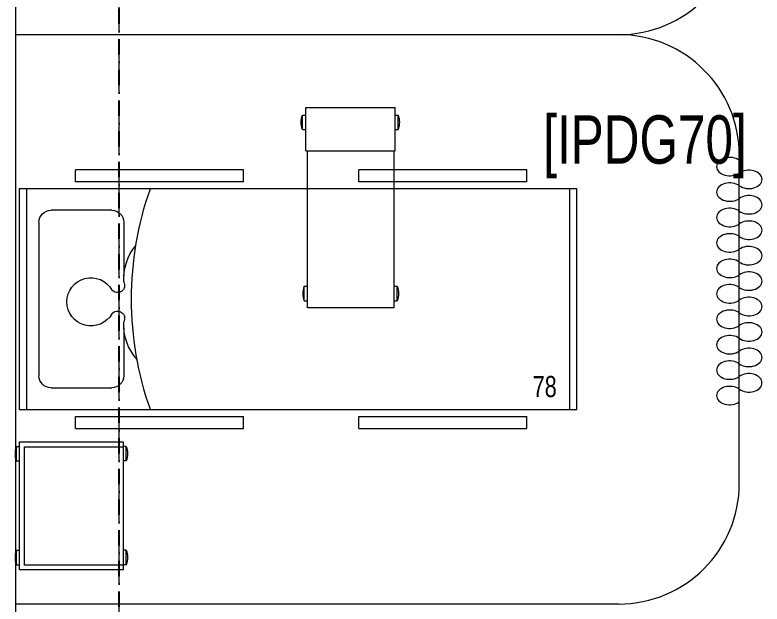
# Model space of a CAD drawing. Header units: millimetres. Extents: x 26027 to 581921, y 7230 to 233891.
# Drawn here: x 480367 to 483463, y 159063 to 161503 of the extents above; entities that cross this region are included whole.
import ezdxf

# ---------------------------------------------------------------- set-up
doc = ezdxf.new("R2010")
doc.units = ezdxf.units.MM
doc.header["$LTSCALE"] = 5
doc.linetypes.add('CENTER', pattern=[50.8, 31.75, -6.35, 6.35, -6.35])
doc.linetypes.add('DASHDOT', pattern=[25.4, 12.7, -6.35, 0, -6.35])
for name, color, linetype, lineweight in [('72_EGR_BASE_TEXT', 7, 'Continuous', 5), ('Medical Equipment and Furniture', 163, 'Continuous', 0), ('Medical Equipment and Furniture1', 163, 'Continuous', 5), ('Walls', 32, 'Continuous', 5)]:
    doc.layers.add(name, color=color, linetype=linetype, lineweight=lineweight)
doc.layers.add('axes', color=9, linetype='Continuous')
doc.styles.add('X3G_ENTITY_257CFD', font='swisscl.ttf', dxfattribs={"height": 200})
doc.styles.add('X3G_ENTITY_2587EA', font='swisscl.ttf', dxfattribs={"height": 200})

# ---------------------------------------------------------------- blocks, each defined once
blk = doc.blocks.new('Hospital Bed')
at = {"layer": 'Medical Equipment and Furniture1'}
for p, q in [((38.338, -101.6315, 0), (38.338, -101.6815, 0)), ((38.338, -101.6315, 0), (39.0347, -101.6315, 0)), ((39.0347, -101.6315, 0), (39.0347, -101.6815, 0)), ((39.5123, -101.6315, 0), (40.209, -101.6315, 0)), ((39.5123, -101.6315, 0), (39.5123, -101.6815, 0)), ((40.209, -101.6315, 0), (40.209, -101.6815, 0)), ((38.338, -101.6815, 0), (39.0347, -101.6815, 0)), ((39.5123, -101.6815, 0), (40.209, -101.6815, 0)), ((38.105, -102.6245, 0), (38.105, -101.7101, 0)), ((38.105, -101.7101, 0), (40.4164, -101.7101, 0)), ((38.135, -102.6245, 0), (38.135, -101.7101, 0)), ((40.3864, -101.7101, 0), (40.3864, -102.6245, 0)), ((40.4164, -101.7101, 0), (40.4164, -102.6245, 0)), ((38.2374, -101.7997, 0), (38.4887, -101.7997, 0)), ((38.1874, -102.485, 0), (38.1874, -101.8497, 0)), ((38.5387, -102.0476, 0), (38.5387, -101.8497, 0)), ((38.5387, -102.485, 0), (38.5387, -102.264, 0)), ((38.4887, -102.535, 0), (38.2374, -102.535, 0)), ((40.4164, -102.6245, 0), (38.105, -102.6245, 0)), ((38.338, -102.6532, 0), (38.338, -102.7032, 0)), ((39.0347, -102.6532, 0), (38.338, -102.6532, 0)), ((39.0347, -102.6532, 0), (39.0347, -102.7032, 0)), ((40.209, -102.6532, 0), (39.5123, -102.6532, 0)), ((39.5123, -102.6532, 0), (39.5123, -102.7032, 0)), ((40.209, -102.6532, 0), (40.209, -102.7032, 0)), ((39.0347, -102.7032, 0), (38.338, -102.7032, 0)), ((40.209, -102.7032, 0), (39.5123, -102.7032, 0))]:
    blk.add_line(p, q, dxfattribs=at)
at = {"layer": 'Medical Equipment and Furniture1', "elevation": 0}
for points in [[(38.6489, -102.6245), (38.6489, -102.6245), (38.6489, -102.6245), (38.6489, -102.6245), (38.6489, -102.6245), (38.6489, -102.6245), (38.6489, -102.6245), (38.6489, -102.6245), (38.6489, -102.6245), (38.6489, -102.6245), (38.6489, -102.6245), (38.6489, -102.6245), (38.6489, -102.6245), (38.6489, -102.6245), (38.6489, -102.6245), (38.6489, -102.6245), (38.6489, -102.6245), (38.6489, -102.6245), (38.6489, -102.6245), (38.6489, -102.6245), (38.6489, -102.6245), (38.6489, -102.6245), (38.6489, -102.6245), (38.6489, -102.6245), (38.6489, -102.6245), (38.6489, -102.6245), (38.6489, -102.6245), (38.6489, -102.6245), (38.6489, -102.6245), (38.6489, -102.6245), (38.6489, -102.6245), (38.6489, -102.6245), (38.6489, -102.6245), (38.6489, -102.6245), (38.6489, -102.6245), (38.6489, -102.6245), (38.6489, -102.6245), (38.6489, -102.6245), (38.6489, -102.6245), (38.6489, -102.6245), (38.6489, -102.6245), (38.6489, -102.6245), (38.6489, -102.6245), (38.6489, -102.6245), (38.6489, -102.6245), (38.6489, -102.6245), (38.6489, -102.6245), (38.6489, -102.6245), (38.6489, -102.6245), (38.6489, -102.6245), (38.6489, -102.6245), (38.6489, -102.6245), (38.6489, -102.6245), (38.6489, -102.6245), (38.6489, -102.6245), (38.6489, -102.6245), (38.6489, -102.6245), (38.6489, -102.6245), (38.6489, -102.6245), (38.6489, -102.6245), (38.6489, -102.6245), (38.6489, -102.6245), (38.6489, -102.6245), (38.6489, -102.6245), (38.6489, -102.6245), (38.6489, -102.6245), (38.6489, -102.6245), (38.6489, -102.6245), (38.6489, -102.6245), (38.6489, -102.6245), (38.6489, -102.6245), (38.6489, -102.6245), (38.6489, -102.6245), (38.6489, -102.6245), (38.6489, -102.6245), (38.6489, -102.6245), (38.6489, -102.6245), (38.6489, -102.6245), (38.6489, -102.6245), (38.6489, -102.6245), (38.6489, -102.6245), (38.6489, -102.6245), (38.6489, -102.6245), (38.6489, -102.6245), (38.6489, -102.6245), (38.6489, -102.6245), (38.6489, -102.6245), (38.6489, -102.6245), (38.6489, -102.6245), (38.6489, -102.6245), (38.6489, -102.6245), (38.6489, -102.6245), (38.6489, -102.6245), (38.6489, -102.6245), (38.6489, -102.6245), (38.6489, -102.6245), (38.6489, -102.6245), (38.6489, -102.6245), (38.6489, -102.6245), (38.6489, -102.6245), (38.6489, -102.6245), (38.6489, -102.6245), (38.6489, -102.6245), (38.6489, -102.6245), (38.6489, -102.6245), (38.6489, -102.6245), (38.6489, -102.6245), (38.6489, -102.6245), (38.6489, -102.6245), (38.6489, -102.6245), (38.6489, -102.6245), (38.6489, -102.6245), (38.6489, -102.6245), (38.6489, -102.6245), (38.6489, -102.6245), (38.6489, -102.6245), (38.6489, -102.6245), (38.6489, -102.6245), (38.6489, -102.6245), (38.6489, -102.6245), (38.6489, -102.6245), (38.6489, -102.6245), (38.6489, -102.6245), (38.6489, -102.6245), (38.6489, -102.6245), (38.6489, -102.6245), (38.6489, -102.6245), (38.6489, -102.6245), (38.6489, -102.6245), (38.6489, -102.6245), (38.6489, -102.6245), (38.6489, -102.6245), (38.6489, -102.6245), (38.6489, -102.6245), (38.6489, -102.6245), (38.6489, -102.6245), (38.6489, -102.6245), (38.6489, -102.6245), (38.6489, -102.6245), (38.6489, -102.6245), (38.6489, -102.6245), (38.6489, -102.6245), (38.6489, -102.6245), (38.6489, -102.6245), (38.6489, -102.6245), (38.6489, -102.6245), (38.6489, -102.6245), (38.6489, -102.6245), (38.6489, -102.6245), (38.6489, -102.6245), (38.6489, -102.6245), (38.6489, -102.6245), (38.6489, -102.6245), (38.6489, -102.6245), (38.6489, -102.6245), (38.6489, -102.6245), (38.6489, -102.6245), (38.6489, -102.6245), (38.6489, -102.6245), (38.6489, -102.6245), (38.6489, -102.6245), (38.6489, -102.6245), (38.6489, -102.6245), (38.6489, -102.6245), (38.6489, -102.6245), (38.6489, -102.6245), (38.6489, -102.6245), (38.6489, -102.6245), (38.6489, -102.6245), (38.6489, -102.6245), (38.6489, -102.6245), (38.6489, -102.6245), (38.6489, -102.6245), (38.6489, -102.6245), (38.6489, -102.6245), (38.6489, -102.6245), (38.6489, -102.6245), (38.6489, -102.6245), (38.6489, -102.6245), (38.6489, -102.6245), (38.6489, -102.6245), (38.6489, -102.6245), (38.6489, -102.6245), (38.6489, -102.6245), (38.6489, -102.6245), (38.6489, -102.6245), (38.6489, -102.6245), (38.6489, -102.6245), (38.6489, -102.6245), (38.6489, -102.6245), (38.6489, -102.6245), (38.6489, -102.6245), (38.6489, -102.6245), (38.6489, -102.6245), (38.6489, -102.6245), (38.6489, -102.6245), (38.6489, -102.6245), (38.6489, -102.6245), (38.6489, -102.6245), (38.6489, -102.6245), (38.6489, -102.6245), (38.6489, -102.6245), (38.6489, -102.6245), (38.6489, -102.6245), (38.6489, -102.6245), (38.6489, -102.6245), (38.6489, -102.6245), (38.6489, -102.6245), (38.6489, -102.6245), (38.6489, -102.6245), (38.6489, -102.6245), (38.6489, -102.6245), (38.6489, -102.6245), (38.6489, -102.6245), (38.6489, -102.6245), (38.6489, -102.6245), (38.6489, -102.6245), (38.6489, -102.6245), (38.6489, -102.6245)], [(38.6489, -102.6245), (38.6489, -102.6245), (38.6489, -102.6245), (38.6489, -102.6245), (38.6489, -102.6245), (38.6489, -102.6245), (38.6489, -102.6245), (38.6489, -102.6245), (38.6489, -102.6245), (38.6489, -102.6245), (38.6489, -102.6245), (38.6489, -102.6245), (38.6489, -102.6245), (38.6489, -102.6245), (38.6489, -102.6245), (38.6489, -102.6245), (38.6489, -102.6245), (38.6489, -102.6245), (38.6489, -102.6245), (38.6489, -102.6245), (38.6489, -102.6245), (38.6489, -102.6245), (38.6489, -102.6245), (38.6489, -102.6245), (38.6489, -102.6245), (38.6489, -102.6245), (38.6489, -102.6245), (38.6489, -102.6245), (38.6489, -102.6245), (38.6489, -102.6245), (38.6489, -102.6245), (38.6489, -102.6245), (38.6489, -102.6245), (38.6489, -102.6245), (38.6489, -102.6245), (38.6489, -102.6245), (38.6489, -102.6245), (38.6489, -102.6245), (38.6489, -102.6245), (38.6489, -102.6245), (38.6489, -102.6245), (38.6489, -102.6245), (38.6489, -102.6245), (38.6489, -102.6245), (38.6489, -102.6245), (38.6489, -102.6245), (38.6489, -102.6245), (38.6489, -102.6245), (38.6489, -102.6245), (38.6489, -102.6245), (38.6489, -102.6245), (38.6489, -102.6245), (38.6489, -102.6245), (38.6489, -102.6245), (38.6489, -102.6245), (38.6489, -102.6245), (38.6489, -102.6245), (38.6489, -102.6245), (38.6489, -102.6245), (38.6489, -102.6245), (38.6489, -102.6245), (38.6489, -102.6245), (38.6489, -102.6245), (38.6489, -102.6245), (38.6489, -102.6245), (38.6489, -102.6245), (38.6489, -102.6245), (38.6489, -102.6245), (38.6489, -102.6245), (38.6489, -102.6245), (38.6489, -102.6245), (38.6489, -102.6245), (38.6489, -102.6245), (38.6489, -102.6245), (38.6489, -102.6245), (38.6489, -102.6245), (38.6489, -102.6245), (38.6489, -102.6245), (38.6489, -102.6245), (38.6489, -102.6245), (38.6489, -102.6245), (38.6489, -102.6245), (38.6489, -102.6245), (38.6489, -102.6245), (38.6489, -102.6245), (38.6489, -102.6245), (38.6489, -102.6245), (38.6489, -102.6245), (38.6489, -102.6245), (38.6489, -102.6245), (38.6489, -102.6245), (38.6489, -102.6245), (38.6489, -102.6245), (38.6489, -102.6245), (38.6489, -102.6245), (38.6489, -102.6245), (38.6489, -102.6245), (38.6489, -102.6245), (38.6489, -102.6245), (38.6489, -102.6245), (38.6489, -102.6245), (38.6489, -102.6245), (38.6489, -102.6245), (38.6489, -102.6245), (38.6489, -102.6245), (38.6489, -102.6245), (38.6489, -102.6245), (38.6489, -102.6245), (38.6489, -102.6245), (38.6489, -102.6245), (38.6489, -102.6245), (38.6489, -102.6245), (38.6489, -102.6245), (38.6489, -102.6245), (38.6489, -102.6245), (38.6489, -102.6245), (38.6489, -102.6245), (38.6489, -102.6245), (38.6489, -102.6245), (38.6489, -102.6245), (38.6489, -102.6245), (38.6489, -102.6245), (38.6489, -102.6245), (38.6489, -102.6245), (38.6489, -102.6245), (38.6489, -102.6245), (38.6489, -102.6245), (38.6489, -102.6245), (38.6489, -102.6245), (38.6489, -102.6245), (38.6489, -102.6245), (38.6489, -102.6245), (38.6489, -102.6245), (38.6489, -102.6245), (38.6489, -102.6245), (38.6489, -102.6245), (38.6489, -102.6245), (38.6489, -102.6245), (38.6489, -102.6245), (38.6489, -102.6245), (38.6489, -102.6245), (38.6489, -102.6245), (38.6489, -102.6245), (38.6489, -102.6245), (38.6489, -102.6245), (38.6489, -102.6245), (38.6489, -102.6245), (38.6489, -102.6245), (38.6489, -102.6245), (38.6489, -102.6245), (38.6489, -102.6245), (38.6489, -102.6245), (38.6489, -102.6245), (38.6489, -102.6245), (38.6489, -102.6245), (38.6489, -102.6245), (38.6489, -102.6245), (38.6489, -102.6245), (38.6489, -102.6245), (38.6489, -102.6245), (38.6489, -102.6245), (38.6489, -102.6245), (38.6489, -102.6245), (38.6489, -102.6245), (38.6489, -102.6245), (38.6489, -102.6245), (38.6489, -102.6245), (38.6489, -102.6245), (38.6489, -102.6245), (38.6489, -102.6245), (38.6489, -102.6245), (38.6489, -102.6245), (38.6489, -102.6245), (38.6489, -102.6245), (38.6489, -102.6245), (38.6489, -102.6245), (38.6489, -102.6245), (38.6489, -102.6245), (38.6489, -102.6245), (38.6489, -102.6245), (38.6489, -102.6245), (38.6489, -102.6245), (38.6489, -102.6245), (38.6489, -102.6245), (38.6489, -102.6245), (38.6489, -102.6245), (38.6489, -102.6245), (38.6489, -102.6245), (38.6489, -102.6245), (38.6489, -102.6245), (38.6489, -102.6245), (38.6489, -102.6245), (38.6489, -102.6245), (38.6489, -102.6245), (38.6489, -102.6245), (38.6489, -102.6245), (38.6489, -102.6245), (38.6489, -102.6245), (38.6489, -102.6245), (38.6489, -102.6245), (38.6489, -102.6245), (38.6489, -102.6245), (38.6489, -102.6245), (38.6489, -102.6245), (38.6489, -102.6245), (38.6489, -102.6245), (38.6489, -102.6245), (38.6489, -102.6245), (38.6489, -102.6245), (38.6489, -102.6245), (38.6489, -102.6245), (38.6489, -102.6245), (38.6489, -102.6245), (38.6489, -102.6245)], [(38.6489, -102.6245), (38.6489, -102.6245), (38.6489, -102.6245), (38.6489, -102.6245), (38.6489, -102.6245), (38.6489, -102.6245), (38.6489, -102.6245), (38.6489, -102.6245), (38.6489, -102.6245), (38.6489, -102.6245), (38.6489, -102.6245), (38.6489, -102.6245), (38.6489, -102.6245), (38.6489, -102.6245), (38.6489, -102.6245), (38.6489, -102.6245), (38.6489, -102.6245), (38.6489, -102.6245), (38.6489, -102.6245), (38.6489, -102.6245), (38.6489, -102.6245), (38.6489, -102.6245), (38.6489, -102.6245), (38.6489, -102.6245), (38.6489, -102.6245), (38.6489, -102.6245), (38.6489, -102.6245), (38.6489, -102.6245), (38.6489, -102.6245), (38.6489, -102.6245), (38.6489, -102.6245), (38.6489, -102.6245), (38.6489, -102.6245), (38.6489, -102.6245), (38.6489, -102.6245), (38.6489, -102.6245), (38.6489, -102.6245), (38.6489, -102.6245), (38.6489, -102.6245), (38.6489, -102.6245), (38.6489, -102.6245), (38.6489, -102.6245), (38.6489, -102.6245), (38.6489, -102.6245), (38.6489, -102.6245), (38.6489, -102.6245), (38.6489, -102.6245), (38.6489, -102.6245), (38.6489, -102.6245), (38.6489, -102.6245), (38.6489, -102.6245), (38.6489, -102.6245), (38.6489, -102.6245), (38.6489, -102.6245), (38.6489, -102.6245), (38.6489, -102.6245), (38.6489, -102.6245), (38.6489, -102.6245), (38.6489, -102.6245), (38.6489, -102.6245), (38.6489, -102.6245), (38.6489, -102.6245), (38.6489, -102.6245), (38.6489, -102.6245), (38.6489, -102.6245), (38.6489, -102.6245), (38.6489, -102.6245), (38.6489, -102.6245), (38.6489, -102.6245), (38.6489, -102.6245), (38.6489, -102.6245), (38.6489, -102.6245), (38.6489, -102.6245), (38.6489, -102.6245), (38.6489, -102.6245), (38.6489, -102.6245), (38.6489, -102.6245), (38.6489, -102.6245), (38.6489, -102.6245), (38.6489, -102.6245), (38.6489, -102.6245), (38.6489, -102.6245), (38.6489, -102.6245), (38.6489, -102.6245), (38.6489, -102.6245), (38.6489, -102.6245), (38.6489, -102.6245), (38.6489, -102.6245), (38.6489, -102.6245), (38.6489, -102.6245), (38.6489, -102.6245), (38.6489, -102.6245), (38.6489, -102.6245), (38.6489, -102.6245), (38.6489, -102.6245), (38.6489, -102.6245), (38.6489, -102.6245), (38.6489, -102.6245), (38.6489, -102.6245), (38.6489, -102.6245), (38.6489, -102.6245), (38.6489, -102.6245), (38.6489, -102.6245), (38.6489, -102.6245), (38.6489, -102.6245), (38.6489, -102.6245), (38.6489, -102.6245), (38.6489, -102.6245), (38.6489, -102.6245), (38.6489, -102.6245), (38.6489, -102.6245), (38.6489, -102.6245), (38.6489, -102.6245), (38.6489, -102.6245), (38.6489, -102.6245), (38.6489, -102.6245), (38.6489, -102.6245), (38.6489, -102.6245), (38.6489, -102.6245), (38.6489, -102.6245), (38.6489, -102.6245), (38.6489, -102.6245), (38.6489, -102.6245), (38.6489, -102.6245), (38.6489, -102.6245), (38.6489, -102.6245), (38.6489, -102.6245), (38.6489, -102.6245), (38.6489, -102.6245), (38.6489, -102.6245), (38.6489, -102.6245), (38.6489, -102.6245), (38.6489, -102.6245), (38.6489, -102.6245), (38.6489, -102.6245), (38.6489, -102.6245), (38.6489, -102.6245), (38.6489, -102.6245), (38.6489, -102.6245), (38.6489, -102.6245), (38.6489, -102.6245), (38.6489, -102.6245), (38.6489, -102.6245), (38.6489, -102.6245), (38.6489, -102.6245), (38.6489, -102.6245), (38.6489, -102.6245), (38.6489, -102.6245), (38.6489, -102.6245), (38.6489, -102.6245), (38.6489, -102.6245), (38.6489, -102.6245), (38.6489, -102.6245), (38.6489, -102.6245), (38.6489, -102.6245), (38.6489, -102.6245), (38.6489, -102.6245), (38.6489, -102.6245), (38.6489, -102.6245), (38.6489, -102.6245), (38.6489, -102.6245), (38.6489, -102.6245), (38.6489, -102.6245), (38.6489, -102.6245), (38.6489, -102.6245), (38.6489, -102.6245), (38.6489, -102.6245), (38.6489, -102.6245), (38.6489, -102.6245), (38.6489, -102.6245), (38.6489, -102.6245), (38.6489, -102.6245), (38.6489, -102.6245), (38.6489, -102.6245), (38.6489, -102.6245), (38.6489, -102.6245), (38.6489, -102.6245), (38.6489, -102.6245), (38.6489, -102.6245), (38.6489, -102.6245), (38.6489, -102.6245), (38.6489, -102.6245), (38.6489, -102.6245), (38.6489, -102.6245), (38.6489, -102.6245), (38.6489, -102.6245), (38.6489, -102.6245), (38.6489, -102.6245), (38.6489, -102.6245), (38.6489, -102.6245), (38.6489, -102.6245), (38.6489, -102.6245), (38.6489, -102.6245), (38.6489, -102.6245), (38.6489, -102.6245), (38.6489, -102.6245), (38.6489, -102.6245), (38.6489, -102.6245), (38.6489, -102.6245), (38.6489, -102.6245), (38.6489, -102.6245), (38.6489, -102.6245), (38.6489, -102.6245), (38.6489, -102.6245), (38.6489, -102.6245), (38.6489, -102.6245), (38.6489, -102.6245), (38.6489, -102.6245), (38.6489, -102.6245), (38.6489, -102.6245), (38.6489, -102.6245), (38.6489, -102.6245), (38.6489, -102.6245), (38.6489, -102.6245), (38.6489, -102.6245), (38.6489, -102.6245), (38.6489, -102.6245), (38.6489, -102.6245), (38.6489, -102.6245), (38.6489, -102.6245), (38.6489, -102.6245), (38.6489, -102.6245), (38.6489, -102.6245), (38.6489, -102.6245), (38.6489, -102.6245), (38.6489, -102.6245), (38.6489, -102.6245), (38.6489, -102.6245), (38.6489, -102.6245), (38.6489, -102.6245), (38.6489, -102.6245), (38.6489, -102.6245), (38.6489, -102.6245), (38.6489, -102.6245), (38.6489, -102.6245), (38.6489, -102.6245), (38.6489, -102.6245), (38.6489, -102.6245), (38.6489, -102.6245), (38.6489, -102.6245), (38.6489, -102.6245), (38.6489, -102.6245), (38.6489, -102.6245), (38.6489, -102.6245), (38.6489, -102.6245), (38.6489, -102.6245), (38.6489, -102.6245), (38.6489, -102.6245), (38.6489, -102.6245), (38.6489, -102.6245), (38.6489, -102.6245), (38.6489, -102.6245), (38.6489, -102.6245), (38.6489, -102.6245), (38.6489, -102.6245), (38.6489, -102.6245), (38.6489, -102.6245), (38.6489, -102.6245), (38.6489, -102.6245), (38.6489, -102.6245), (38.6489, -102.6245), (38.6489, -102.6245), (38.6489, -102.6245), (38.6489, -102.6245), (38.6489, -102.6245), (38.6489, -102.6245), (38.6489, -102.6245), (38.6489, -102.6245), (38.6489, -102.6245), (38.6489, -102.6245), (38.6489, -102.6245), (38.6489, -102.6245), (38.6489, -102.6245), (38.6489, -102.6245), (38.6489, -102.6245), (38.6489, -102.6245), (38.6489, -102.6245)]]:
    blk.add_lwpolyline(points, close=True, dxfattribs=at)
for points in [[(38.6489, -102.6245), (38.6489, -102.6245), (38.6489, -102.6245), (38.6489, -102.6245), (38.6489, -102.6245), (38.6489, -102.6245), (38.6489, -102.6245), (38.6489, -102.6245)], [(38.6489, -102.6245), (38.6489, -102.6245), (38.6489, -102.6245), (38.6489, -102.6245), (38.6489, -102.6245), (38.6489, -102.6245), (38.6489, -102.6245), (38.6489, -102.6245), (38.6489, -102.6245), (38.6489, -102.6245), (38.6489, -102.6245), (38.6489, -102.6245), (38.6489, -102.6245), (38.6489, -102.6245), (38.6489, -102.6245), (38.6489, -102.6245), (38.6489, -102.6245), (38.6489, -102.6245), (38.6489, -102.6245), (38.6489, -102.6245), (38.6489, -102.6245), (38.6489, -102.6245), (38.6489, -102.6245), (38.6489, -102.6245), (38.6489, -102.6245), (38.6489, -102.6245), (38.6489, -102.6245), (38.6489, -102.6245), (38.6489, -102.6245), (38.6489, -102.6245), (38.6489, -102.6245), (38.6489, -102.6245), (38.6489, -102.6245), (38.6489, -102.6245), (38.6489, -102.6245), (38.6489, -102.6245), (38.6489, -102.6245), (38.6489, -102.6245), (38.6489, -102.6245), (38.6489, -102.6245), (38.6489, -102.6245), (38.6489, -102.6245), (38.6489, -102.6245), (38.6489, -102.6245), (38.6489, -102.6245), (38.6489, -102.6245), (38.6489, -102.6245), (38.6489, -102.6245), (38.6489, -102.6245), (38.6489, -102.6245), (38.6489, -102.6245), (38.6489, -102.6245), (38.6489, -102.6245), (38.6489, -102.6245), (38.6489, -102.6245), (38.6489, -102.6245), (38.6489, -102.6245), (38.6489, -102.6245), (38.6489, -102.6245), (38.6489, -102.6245), (38.6489, -102.6245), (38.6489, -102.6245), (38.6489, -102.6245), (38.6489, -102.6245), (38.6489, -102.6245), (38.6489, -102.6245), (38.6489, -102.6245), (38.6489, -102.6245), (38.6489, -102.6245), (38.6489, -102.6245), (38.6489, -102.6245), (38.6489, -102.6245), (38.6489, -102.6245), (38.6489, -102.6245), (38.6489, -102.6245), (38.6489, -102.6245), (38.6489, -102.6245), (38.6489, -102.6245), (38.6489, -102.6245), (38.6489, -102.6245), (38.6489, -102.6245), (38.6489, -102.6245), (38.6489, -102.6245), (38.6489, -102.6245), (38.6489, -102.6245), (38.6489, -102.6245), (38.6489, -102.6245), (38.6489, -102.6245), (38.6489, -102.6245), (38.6489, -102.6245), (38.6489, -102.6245), (38.6489, -102.6245), (38.6489, -102.6245), (38.6489, -102.6245), (38.6489, -102.6245), (38.6489, -102.6245), (38.6489, -102.6245), (38.6489, -102.6245), (38.6489, -102.6245), (38.6489, -102.6245), (38.6489, -102.6245), (38.6489, -102.6245), (38.6489, -102.6245), (38.6489, -102.6245), (38.6489, -102.6245), (38.6489, -102.6245), (38.6489, -102.6245), (38.6489, -102.6245), (38.6489, -102.6245), (38.6489, -102.6245), (38.6489, -102.6245)], [(38.6489, -102.6245), (38.6489, -102.6245), (38.6489, -102.6245), (38.6489, -102.6245), (38.6489, -102.6245), (38.6489, -102.6245), (38.6489, -102.6245), (38.6489, -102.6245), (38.6489, -102.6245), (38.6489, -102.6245), (38.6489, -102.6245), (38.6489, -102.6245), (38.6489, -102.6245), (38.6489, -102.6245), (38.6489, -102.6245), (38.6489, -102.6245), (38.6489, -102.6245)], [(38.6489, -102.6245), (38.6489, -102.6245), (38.6489, -102.6245), (38.6489, -102.6245), (38.6489, -102.6245), (38.6489, -102.6245), (38.6489, -102.6245)], [(38.6489, -102.6245), (38.6489, -102.6245), (38.6489, -102.6245), (38.6489, -102.6245), (38.6489, -102.6245), (38.6489, -102.6245), (38.6489, -102.6245), (38.6489, -102.6245), (38.6489, -102.6245), (38.6489, -102.6245), (38.6489, -102.6245), (38.6489, -102.6245)], [(38.6489, -102.6245), (38.6489, -102.6245), (38.6489, -102.6245), (38.6489, -102.6245), (38.6489, -102.6245), (38.6489, -102.6245), (38.6489, -102.6245), (38.6489, -102.6245), (38.6489, -102.6245), (38.6489, -102.6245), (38.6489, -102.6245), (38.6489, -102.6245), (38.6489, -102.6245), (38.6489, -102.6245), (38.6489, -102.6245), (38.6489, -102.6245), (38.6489, -102.6245), (38.6489, -102.6245), (38.6489, -102.6245), (38.6489, -102.6245), (38.6489, -102.6245), (38.6489, -102.6245), (38.6489, -102.6245), (38.6489, -102.6245), (38.6489, -102.6245), (38.6489, -102.6245), (38.6489, -102.6245), (38.6489, -102.6245), (38.6489, -102.6245), (38.6489, -102.6245), (38.6489, -102.6245), (38.6489, -102.6245), (38.6489, -102.6245), (38.6489, -102.6245), (38.6489, -102.6245), (38.6489, -102.6245), (38.6489, -102.6245), (38.6489, -102.6245), (38.6489, -102.6245), (38.6489, -102.6245), (38.6489, -102.6245), (38.6489, -102.6245), (38.6489, -102.6245), (38.6489, -102.6245), (38.6489, -102.6245), (38.6489, -102.6245), (38.6489, -102.6245), (38.6489, -102.6245), (38.6489, -102.6245), (38.6489, -102.6245), (38.6489, -102.6245), (38.6489, -102.6245), (38.6489, -102.6245), (38.6489, -102.6245), (38.6489, -102.6245), (38.6489, -102.6245), (38.6489, -102.6245), (38.6489, -102.6245), (38.6489, -102.6245), (38.6489, -102.6245), (38.6489, -102.6245), (38.6489, -102.6245), (38.6489, -102.6245), (38.6489, -102.6245), (38.6489, -102.6245), (38.6489, -102.6245), (38.6489, -102.6245), (38.6489, -102.6245), (38.6489, -102.6245), (38.6489, -102.6245), (38.6489, -102.6245), (38.6489, -102.6245), (38.6489, -102.6245), (38.6489, -102.6245), (38.6489, -102.6245), (38.6489, -102.6245), (38.6489, -102.6245), (38.6489, -102.6245), (38.6489, -102.6245), (38.6489, -102.6245), (38.6489, -102.6245), (38.6489, -102.6245), (38.6489, -102.6245), (38.6489, -102.6245), (38.6489, -102.6245), (38.6489, -102.6245), (38.6489, -102.6245), (38.6489, -102.6245), (38.6489, -102.6245)], [(38.6489, -102.6245), (38.6489, -102.6245), (38.6489, -102.6245), (38.6489, -102.6245), (38.6489, -102.6245), (38.6489, -102.6245), (38.6489, -102.6245), (38.6489, -102.6245), (38.6489, -102.6245), (38.6489, -102.6245), (38.6489, -102.6245), (38.6489, -102.6245), (38.6489, -102.6245), (38.6489, -102.6245), (38.6489, -102.6245), (38.6489, -102.6245), (38.6489, -102.6245), (38.6489, -102.6245), (38.6489, -102.6245), (38.6489, -102.6245), (38.6489, -102.6245), (38.6489, -102.6245), (38.6489, -102.6245), (38.6489, -102.6245), (38.6489, -102.6245), (38.6489, -102.6245), (38.6489, -102.6245), (38.6489, -102.6245), (38.6489, -102.6245), (38.6489, -102.6245), (38.6489, -102.6245), (38.6489, -102.6245), (38.6489, -102.6245), (38.6489, -102.6245), (38.6489, -102.6245), (38.6489, -102.6245), (38.6489, -102.6245), (38.6489, -102.6245), (38.6489, -102.6245), (38.6489, -102.6245), (38.6489, -102.6245), (38.6489, -102.6245), (38.6489, -102.6245), (38.6489, -102.6245), (38.6489, -102.6245), (38.6489, -102.6245), (38.6489, -102.6245), (38.6489, -102.6245), (38.6489, -102.6245), (38.6489, -102.6245), (38.6489, -102.6245), (38.6489, -102.6245), (38.6489, -102.6245), (38.6489, -102.6245)], [(38.6489, -102.6245), (38.6489, -102.6245), (38.6489, -102.6245), (38.6489, -102.6245), (38.6489, -102.6245), (38.6489, -102.6245), (38.6489, -102.6245), (38.6489, -102.6245), (38.6489, -102.6245), (38.6489, -102.6245)], [(38.6489, -102.6245), (38.6489, -102.6245), (38.6489, -102.6245), (38.6489, -102.6245), (38.6489, -102.6245), (38.6489, -102.6245), (38.6489, -102.6245), (38.6489, -102.6245), (38.6489, -102.6245), (38.6489, -102.6245)], [(38.6489, -102.6245), (38.6489, -102.6245), (38.6489, -102.6245), (38.6489, -102.6245), (38.6489, -102.6245), (38.6489, -102.6245), (38.6489, -102.6245), (38.6489, -102.6245), (38.6489, -102.6245), (38.6489, -102.6245), (38.6489, -102.6245), (38.6489, -102.6245), (38.6489, -102.6245), (38.6489, -102.6245), (38.6489, -102.6245)], [(38.6489, -102.6245), (38.6489, -102.6245), (38.6489, -102.6245), (38.6489, -102.6245), (38.6489, -102.6245), (38.6489, -102.6245), (38.6489, -102.6245), (38.6489, -102.6245), (38.6489, -102.6245), (38.6489, -102.6245)], [(38.6489, -102.6245), (38.6489, -102.6245), (38.6489, -102.6245), (38.6489, -102.6245), (38.6489, -102.6245), (38.6489, -102.6245), (38.6489, -102.6245)], [(38.6489, -102.6245), (38.6489, -102.6245), (38.6489, -102.6245), (38.6489, -102.6245), (38.6489, -102.6245), (38.6489, -102.6245), (38.6489, -102.6245), (38.6489, -102.6245), (38.6489, -102.6245), (38.6489, -102.6245)], [(38.6489, -102.6245), (38.6489, -102.6245), (38.6489, -102.6245), (38.6489, -102.6245), (38.6489, -102.6245), (38.6489, -102.6245), (38.6489, -102.6245), (38.6489, -102.6245), (38.6489, -102.6245), (38.6489, -102.6245), (38.6489, -102.6245), (38.6489, -102.6245), (38.6489, -102.6245), (38.6489, -102.6245), (38.6489, -102.6245), (38.6489, -102.6245), (38.6489, -102.6245), (38.6489, -102.6245)], [(38.6489, -102.6245), (38.6489, -102.6245), (38.6489, -102.6245), (38.6489, -102.6245), (38.6489, -102.6245), (38.6489, -102.6245), (38.6489, -102.6245), (38.6489, -102.6245), (38.6489, -102.6245)]]:
    blk.add_lwpolyline(points, dxfattribs=at)
at = {"layer": 'Medical Equipment and Furniture1'}
for centre, radius, start, end in [((39.9488, -102.1673, 0), 1.378, 160.6222, 199.3778), ((38.2374, -101.8497, 0), 0.05, 90, 180), ((38.4887, -101.8497, 0), 0.05, 0, 90), ((38.7578, -102.0625, 0), 0.2195, 138.2973, 182.816), ((38.4026, -102.1558, 0), 0.1, 29.3037, 330.6963), ((38.5126, -102.0878, 0), 0.0297, 220.0437, 29.1003), ((38.5126, -102.2238, 0), 0.0297, 330.8997, 139.9563), ((38.7578, -102.2491, 0), 0.2195, 177.184, 219.6878), ((38.2374, -102.485, 0), 0.05, 180, 270), ((38.4887, -102.485, 0), 0.05, 270, 0)]:
    blk.add_arc(centre, radius, start, end, dxfattribs=at)
blk = doc.blocks.new('HF13963-P')
at = {"layer": 'Medical Equipment and Furniture1'}
for p, q in [((0.0915, 0.1995), (0.0315, 0.1995)), ((0.0315, 0.1995), (0.0315, 0.185)), ((0.0915, 0.1995), (0.0915, 0.185)), ((0.8007, 0.1919), (0.7407, 0.1919)), ((0.7407, 0.1919), (0.7407, 0.1788)), ((0.8007, 0.1919), (0.8007, 0.1788)), ((0.18, 0.185), (0, 0.185)), ((0, 0.185), (0, -0.185)), ((0.18, 0.185), (0.18, -0.185)), ((0.83, 0.1788), (0.18, 0.1788)), ((0.83, -0.1788), (0.83, 0.1788)), ((0.18, -0.185), (0, -0.185)), ((0.0315, -0.185), (0.0315, -0.1971)), ((0.0915, -0.185), (0.0915, -0.1971)), ((0.18, -0.1788), (0.83, -0.1788)), ((0.7407, -0.1788), (0.7407, -0.1933)), ((0.8007, -0.1788), (0.8007, -0.1933)), ((0.0915, -0.1971), (0.0315, -0.1971)), ((0.8007, -0.1933), (0.7407, -0.1933))]:
    blk.add_line(p, q, dxfattribs=at)
for centre, start, end in [((0.0615, 0.112), 71.0754, 108.9246), ((0.7707, 0.1044), 71.0754, 108.9246), ((0.0615, -0.1096), 251.0754, 288.9246), ((0.7707, -0.1058), 251.0754, 288.9246)]:
    blk.add_arc(centre, 0.0925, start, end, dxfattribs=at)
blk = doc.blocks.new('HF10531-P')
at = {"layer": 'Medical Equipment and Furniture1'}
for p, q in [((0.0791, 0.4424), (0.0191, 0.4424)), ((0.0191, 0.4424), (0.0191, 0.43)), ((0.0791, 0.4424), (0.0791, 0.43)), ((0.5086, 0.4424), (0.4486, 0.4424)), ((0.4486, 0.4424), (0.4486, 0.43)), ((0.5086, 0.4424), (0.5086, 0.43)), ((0.53, 0.43), (0, 0.43)), ((0, 0.43), (0, 0)), ((0.51, 0.41), (0.02, 0.41)), ((0.02, 0.41), (0.02, 0)), ((0.51, 0), (0.51, 0.41)), ((0.53, 0), (0.53, 0.43)), ((0, 0), (0.53, 0)), ((0.0191, -0.0124), (0.0191, 0)), ((0.0791, -0.0124), (0.0791, 0)), ((0.4486, -0.0124), (0.4486, 0)), ((0.5086, -0.0124), (0.5086, 0)), ((0.0791, -0.0124), (0.0191, -0.0124)), ((0.5086, -0.0124), (0.4486, -0.0124))]:
    blk.add_line(p, q, dxfattribs=at)
for points in [[(0.02, 0.41), (0.02, 0.41), (0.02, 0.41), (0.02, 0.41), (0.02, 0.41), (0.02, 0.41), (0.02, 0.41), (0.02, 0.41), (0.02, 0.41), (0.02, 0.41), (0.02, 0.41), (0.02, 0.41), (0.02, 0.41), (0.02, 0.41), (0.02, 0.41), (0.02, 0.41), (0.02, 0.41), (0.02, 0.41), (0.02, 0.41), (0.02, 0.41), (0.02, 0.41), (0.02, 0.41), (0.02, 0.41), (0.02, 0.41), (0.02, 0.41), (0.02, 0.41), (0.02, 0.41), (0.02, 0.41), (0.02, 0.41), (0.02, 0.41), (0.02, 0.41), (0.02, 0.41), (0.02, 0.41), (0.02, 0.41), (0.02, 0.41), (0.02, 0.41), (0.02, 0.41), (0.02, 0.41), (0.02, 0.41), (0.02, 0.41), (0.02, 0.41), (0.02, 0.41), (0.02, 0.41), (0.02, 0.41), (0.02, 0.41), (0.02, 0.41), (0.02, 0.41), (0.02, 0.41), (0.02, 0.41), (0.02, 0.41), (0.02, 0.41), (0.02, 0.41), (0.02, 0.41), (0.02, 0.41), (0.02, 0.41), (0.02, 0.41), (0.02, 0.41), (0.02, 0.41), (0.02, 0.41), (0.02, 0.41), (0.02, 0.41), (0.02, 0.41), (0.02, 0.41), (0.02, 0.41), (0.02, 0.41), (0.02, 0.41), (0.02, 0.41), (0.02, 0.41), (0.02, 0.41), (0.02, 0.41), (0.02, 0.41), (0.02, 0.41), (0.02, 0.41), (0.02, 0.41), (0.02, 0.41), (0.02, 0.41), (0.02, 0.41), (0.02, 0.41), (0.02, 0.41), (0.02, 0.41), (0.02, 0.41), (0.02, 0.41), (0.02, 0.41), (0.02, 0.41), (0.02, 0.41), (0.02, 0.41), (0.02, 0.41), (0.02, 0.41), (0.02, 0.41), (0.02, 0.41), (0.02, 0.41), (0.02, 0.41), (0.02, 0.41), (0.02, 0.41), (0.02, 0.41), (0.02, 0.41), (0.02, 0.41), (0.02, 0.41), (0.02, 0.41), (0.02, 0.41), (0.02, 0.41), (0.02, 0.41), (0.02, 0.41), (0.02, 0.41), (0.02, 0.41), (0.02, 0.41), (0.02, 0.41), (0.02, 0.41), (0.02, 0.41), (0.02, 0.41), (0.02, 0.41), (0.02, 0.41), (0.02, 0.41), (0.02, 0.41), (0.02, 0.41), (0.02, 0.41), (0.02, 0.41), (0.02, 0.41), (0.02, 0.41), (0.02, 0.41), (0.02, 0.41), (0.02, 0.41), (0.02, 0.41), (0.02, 0.41), (0.02, 0.41), (0.02, 0.41), (0.02, 0.41), (0.02, 0.41), (0.02, 0.41), (0.02, 0.41), (0.02, 0.41), (0.02, 0.41), (0.02, 0.41), (0.02, 0.41), (0.02, 0.41), (0.02, 0.41), (0.02, 0.41), (0.02, 0.41), (0.02, 0.41), (0.02, 0.41), (0.02, 0.41), (0.02, 0.41), (0.02, 0.41), (0.02, 0.41), (0.02, 0.41), (0.02, 0.41), (0.02, 0.41), (0.02, 0.41), (0.02, 0.41), (0.02, 0.41), (0.02, 0.41), (0.02, 0.41), (0.02, 0.41), (0.02, 0.41), (0.02, 0.41), (0.02, 0.41), (0.02, 0.41), (0.02, 0.41), (0.02, 0.41), (0.02, 0.41), (0.02, 0.41), (0.02, 0.41), (0.02, 0.41), (0.02, 0.41), (0.02, 0.41), (0.02, 0.41), (0.02, 0.41), (0.02, 0.41), (0.02, 0.41), (0.02, 0.41), (0.02, 0.41), (0.02, 0.41), (0.02, 0.41), (0.02, 0.41), (0.02, 0.41), (0.02, 0.41), (0.02, 0.41), (0.02, 0.41), (0.02, 0.41), (0.02, 0.41), (0.02, 0.41), (0.02, 0.41), (0.02, 0.41), (0.02, 0.41), (0.02, 0.41), (0.02, 0.41), (0.02, 0.41), (0.02, 0.41), (0.02, 0.41), (0.02, 0.41), (0.02, 0.41), (0.02, 0.41), (0.02, 0.41), (0.02, 0.41), (0.02, 0.41), (0.02, 0.41), (0.02, 0.41), (0.02, 0.41), (0.02, 0.41), (0.02, 0.41), (0.02, 0.41), (0.02, 0.41), (0.02, 0.41), (0.02, 0.41), (0.02, 0.41), (0.02, 0.41), (0.02, 0.41), (0.02, 0.41), (0.02, 0.41), (0.02, 0.41), (0.02, 0.41), (0.02, 0.41), (0.02, 0.41), (0.02, 0.41), (0.02, 0.41), (0.02, 0.41), (0.02, 0.41), (0.02, 0.41), (0.02, 0.41)], [(0.02, 0.41), (0.02, 0.41), (0.02, 0.41), (0.02, 0.41), (0.02, 0.41), (0.02, 0.41), (0.02, 0.41), (0.02, 0.41), (0.02, 0.41), (0.02, 0.41), (0.02, 0.41), (0.02, 0.41), (0.02, 0.41), (0.02, 0.41), (0.02, 0.41), (0.02, 0.41), (0.02, 0.41), (0.02, 0.41), (0.02, 0.41), (0.02, 0.41), (0.02, 0.41), (0.02, 0.41), (0.02, 0.41), (0.02, 0.41), (0.02, 0.41), (0.02, 0.41), (0.02, 0.41), (0.02, 0.41), (0.02, 0.41), (0.02, 0.41), (0.02, 0.41), (0.02, 0.41), (0.02, 0.41), (0.02, 0.41), (0.02, 0.41), (0.02, 0.41), (0.02, 0.41), (0.02, 0.41), (0.02, 0.41), (0.02, 0.41), (0.02, 0.41), (0.02, 0.41), (0.02, 0.41), (0.02, 0.41), (0.02, 0.41), (0.02, 0.41), (0.02, 0.41), (0.02, 0.41), (0.02, 0.41), (0.02, 0.41), (0.02, 0.41), (0.02, 0.41), (0.02, 0.41), (0.02, 0.41), (0.02, 0.41), (0.02, 0.41), (0.02, 0.41), (0.02, 0.41), (0.02, 0.41), (0.02, 0.41), (0.02, 0.41), (0.02, 0.41), (0.02, 0.41), (0.02, 0.41), (0.02, 0.41), (0.02, 0.41), (0.02, 0.41), (0.02, 0.41), (0.02, 0.41), (0.02, 0.41), (0.02, 0.41), (0.02, 0.41), (0.02, 0.41), (0.02, 0.41), (0.02, 0.41), (0.02, 0.41), (0.02, 0.41), (0.02, 0.41), (0.02, 0.41), (0.02, 0.41), (0.02, 0.41), (0.02, 0.41), (0.02, 0.41), (0.02, 0.41), (0.02, 0.41), (0.02, 0.41), (0.02, 0.41), (0.02, 0.41), (0.02, 0.41), (0.02, 0.41), (0.02, 0.41), (0.02, 0.41), (0.02, 0.41), (0.02, 0.41), (0.02, 0.41), (0.02, 0.41), (0.02, 0.41), (0.02, 0.41), (0.02, 0.41), (0.02, 0.41), (0.02, 0.41), (0.02, 0.41), (0.02, 0.41), (0.02, 0.41), (0.02, 0.41), (0.02, 0.41), (0.02, 0.41), (0.02, 0.41), (0.02, 0.41), (0.02, 0.41), (0.02, 0.41), (0.02, 0.41), (0.02, 0.41), (0.02, 0.41), (0.02, 0.41), (0.02, 0.41), (0.02, 0.41), (0.02, 0.41), (0.02, 0.41), (0.02, 0.41), (0.02, 0.41), (0.02, 0.41), (0.02, 0.41), (0.02, 0.41), (0.02, 0.41), (0.02, 0.41), (0.02, 0.41), (0.02, 0.41), (0.02, 0.41), (0.02, 0.41), (0.02, 0.41), (0.02, 0.41), (0.02, 0.41), (0.02, 0.41), (0.02, 0.41), (0.02, 0.41), (0.02, 0.41), (0.02, 0.41), (0.02, 0.41), (0.02, 0.41), (0.02, 0.41), (0.02, 0.41), (0.02, 0.41), (0.02, 0.41), (0.02, 0.41), (0.02, 0.41), (0.02, 0.41), (0.02, 0.41), (0.02, 0.41), (0.02, 0.41), (0.02, 0.41), (0.02, 0.41), (0.02, 0.41), (0.02, 0.41), (0.02, 0.41), (0.02, 0.41), (0.02, 0.41), (0.02, 0.41), (0.02, 0.41), (0.02, 0.41), (0.02, 0.41), (0.02, 0.41), (0.02, 0.41), (0.02, 0.41), (0.02, 0.41), (0.02, 0.41), (0.02, 0.41), (0.02, 0.41), (0.02, 0.41), (0.02, 0.41), (0.02, 0.41), (0.02, 0.41), (0.02, 0.41), (0.02, 0.41), (0.02, 0.41), (0.02, 0.41), (0.02, 0.41), (0.02, 0.41), (0.02, 0.41), (0.02, 0.41), (0.02, 0.41), (0.02, 0.41), (0.02, 0.41), (0.02, 0.41), (0.02, 0.41), (0.02, 0.41), (0.02, 0.41), (0.02, 0.41), (0.02, 0.41), (0.02, 0.41), (0.02, 0.41), (0.02, 0.41), (0.02, 0.41), (0.02, 0.41), (0.02, 0.41), (0.02, 0.41), (0.02, 0.41), (0.02, 0.41), (0.02, 0.41), (0.02, 0.41), (0.02, 0.41), (0.02, 0.41), (0.02, 0.41), (0.02, 0.41), (0.02, 0.41), (0.02, 0.41), (0.02, 0.41), (0.02, 0.41), (0.02, 0.41), (0.02, 0.41), (0.02, 0.41), (0.02, 0.41), (0.02, 0.41), (0.02, 0.41)], [(0.02, 0.41), (0.02, 0.41), (0.02, 0.41), (0.02, 0.41), (0.02, 0.41), (0.02, 0.41), (0.02, 0.41), (0.02, 0.41), (0.02, 0.41), (0.02, 0.41), (0.02, 0.41), (0.02, 0.41), (0.02, 0.41), (0.02, 0.41), (0.02, 0.41), (0.02, 0.41), (0.02, 0.41), (0.02, 0.41), (0.02, 0.41), (0.02, 0.41), (0.02, 0.41), (0.02, 0.41), (0.02, 0.41), (0.02, 0.41), (0.02, 0.41), (0.02, 0.41), (0.02, 0.41), (0.02, 0.41), (0.02, 0.41), (0.02, 0.41), (0.02, 0.41), (0.02, 0.41), (0.02, 0.41), (0.02, 0.41), (0.02, 0.41), (0.02, 0.41), (0.02, 0.41), (0.02, 0.41), (0.02, 0.41), (0.02, 0.41), (0.02, 0.41), (0.02, 0.41), (0.02, 0.41), (0.02, 0.41), (0.02, 0.41), (0.02, 0.41), (0.02, 0.41), (0.02, 0.41), (0.02, 0.41), (0.02, 0.41), (0.02, 0.41), (0.02, 0.41), (0.02, 0.41), (0.02, 0.41), (0.02, 0.41), (0.02, 0.41), (0.02, 0.41), (0.02, 0.41), (0.02, 0.41), (0.02, 0.41), (0.02, 0.41), (0.02, 0.41), (0.02, 0.41), (0.02, 0.41), (0.02, 0.41), (0.02, 0.41), (0.02, 0.41), (0.02, 0.41), (0.02, 0.41), (0.02, 0.41), (0.02, 0.41), (0.02, 0.41), (0.02, 0.41), (0.02, 0.41), (0.02, 0.41), (0.02, 0.41), (0.02, 0.41), (0.02, 0.41), (0.02, 0.41), (0.02, 0.41), (0.02, 0.41), (0.02, 0.41), (0.02, 0.41), (0.02, 0.41), (0.02, 0.41), (0.02, 0.41), (0.02, 0.41), (0.02, 0.41), (0.02, 0.41), (0.02, 0.41), (0.02, 0.41), (0.02, 0.41), (0.02, 0.41), (0.02, 0.41), (0.02, 0.41), (0.02, 0.41), (0.02, 0.41), (0.02, 0.41), (0.02, 0.41), (0.02, 0.41), (0.02, 0.41), (0.02, 0.41), (0.02, 0.41), (0.02, 0.41), (0.02, 0.41), (0.02, 0.41), (0.02, 0.41), (0.02, 0.41), (0.02, 0.41), (0.02, 0.41), (0.02, 0.41), (0.02, 0.41), (0.02, 0.41), (0.02, 0.41), (0.02, 0.41), (0.02, 0.41), (0.02, 0.41), (0.02, 0.41), (0.02, 0.41), (0.02, 0.41), (0.02, 0.41), (0.02, 0.41), (0.02, 0.41), (0.02, 0.41), (0.02, 0.41), (0.02, 0.41), (0.02, 0.41), (0.02, 0.41), (0.02, 0.41), (0.02, 0.41), (0.02, 0.41), (0.02, 0.41), (0.02, 0.41), (0.02, 0.41), (0.02, 0.41), (0.02, 0.41), (0.02, 0.41), (0.02, 0.41), (0.02, 0.41), (0.02, 0.41), (0.02, 0.41), (0.02, 0.41), (0.02, 0.41), (0.02, 0.41), (0.02, 0.41), (0.02, 0.41), (0.02, 0.41), (0.02, 0.41), (0.02, 0.41), (0.02, 0.41), (0.02, 0.41), (0.02, 0.41), (0.02, 0.41), (0.02, 0.41), (0.02, 0.41), (0.02, 0.41), (0.02, 0.41), (0.02, 0.41), (0.02, 0.41), (0.02, 0.41), (0.02, 0.41), (0.02, 0.41), (0.02, 0.41), (0.02, 0.41), (0.02, 0.41), (0.02, 0.41), (0.02, 0.41), (0.02, 0.41), (0.02, 0.41), (0.02, 0.41), (0.02, 0.41), (0.02, 0.41), (0.02, 0.41), (0.02, 0.41), (0.02, 0.41), (0.02, 0.41), (0.02, 0.41), (0.02, 0.41), (0.02, 0.41), (0.02, 0.41), (0.02, 0.41), (0.02, 0.41), (0.02, 0.41), (0.02, 0.41), (0.02, 0.41), (0.02, 0.41), (0.02, 0.41), (0.02, 0.41), (0.02, 0.41), (0.02, 0.41), (0.02, 0.41), (0.02, 0.41), (0.02, 0.41), (0.02, 0.41), (0.02, 0.41), (0.02, 0.41), (0.02, 0.41), (0.02, 0.41), (0.02, 0.41), (0.02, 0.41), (0.02, 0.41), (0.02, 0.41), (0.02, 0.41), (0.02, 0.41), (0.02, 0.41), (0.02, 0.41), (0.02, 0.41), (0.02, 0.41), (0.02, 0.41), (0.02, 0.41), (0.02, 0.41), (0.02, 0.41), (0.02, 0.41), (0.02, 0.41), (0.02, 0.41), (0.02, 0.41), (0.02, 0.41), (0.02, 0.41), (0.02, 0.41), (0.02, 0.41), (0.02, 0.41), (0.02, 0.41), (0.02, 0.41), (0.02, 0.41), (0.02, 0.41), (0.02, 0.41), (0.02, 0.41), (0.02, 0.41), (0.02, 0.41), (0.02, 0.41), (0.02, 0.41), (0.02, 0.41), (0.02, 0.41), (0.02, 0.41), (0.02, 0.41), (0.02, 0.41), (0.02, 0.41), (0.02, 0.41), (0.02, 0.41), (0.02, 0.41), (0.02, 0.41), (0.02, 0.41), (0.02, 0.41), (0.02, 0.41), (0.02, 0.41), (0.02, 0.41), (0.02, 0.41), (0.02, 0.41), (0.02, 0.41), (0.02, 0.41), (0.02, 0.41), (0.02, 0.41), (0.02, 0.41), (0.02, 0.41), (0.02, 0.41), (0.02, 0.41), (0.02, 0.41), (0.02, 0.41), (0.02, 0.41), (0.02, 0.41), (0.02, 0.41), (0.02, 0.41), (0.02, 0.41), (0.02, 0.41), (0.02, 0.41), (0.02, 0.41), (0.02, 0.41), (0.02, 0.41), (0.02, 0.41), (0.02, 0.41), (0.02, 0.41), (0.02, 0.41), (0.02, 0.41), (0.02, 0.41), (0.02, 0.41), (0.02, 0.41), (0.02, 0.41)]]:
    blk.add_lwpolyline(points, close=True, dxfattribs=at)
for points in [[(0.02, 0.41), (0.02, 0.41), (0.02, 0.41), (0.02, 0.41), (0.02, 0.41), (0.02, 0.41), (0.02, 0.41), (0.02, 0.41)], [(0.02, 0.41), (0.02, 0.41), (0.02, 0.41), (0.02, 0.41), (0.02, 0.41), (0.02, 0.41), (0.02, 0.41), (0.02, 0.41), (0.02, 0.41), (0.02, 0.41), (0.02, 0.41), (0.02, 0.41), (0.02, 0.41), (0.02, 0.41), (0.02, 0.41), (0.02, 0.41), (0.02, 0.41), (0.02, 0.41), (0.02, 0.41), (0.02, 0.41), (0.02, 0.41), (0.02, 0.41), (0.02, 0.41), (0.02, 0.41), (0.02, 0.41), (0.02, 0.41), (0.02, 0.41), (0.02, 0.41), (0.02, 0.41), (0.02, 0.41), (0.02, 0.41), (0.02, 0.41), (0.02, 0.41), (0.02, 0.41), (0.02, 0.41), (0.02, 0.41), (0.02, 0.41), (0.02, 0.41), (0.02, 0.41), (0.02, 0.41), (0.02, 0.41), (0.02, 0.41), (0.02, 0.41), (0.02, 0.41), (0.02, 0.41), (0.02, 0.41), (0.02, 0.41), (0.02, 0.41), (0.02, 0.41), (0.02, 0.41), (0.02, 0.41), (0.02, 0.41), (0.02, 0.41), (0.02, 0.41), (0.02, 0.41), (0.02, 0.41), (0.02, 0.41), (0.02, 0.41), (0.02, 0.41), (0.02, 0.41), (0.02, 0.41), (0.02, 0.41), (0.02, 0.41), (0.02, 0.41), (0.02, 0.41), (0.02, 0.41), (0.02, 0.41), (0.02, 0.41), (0.02, 0.41), (0.02, 0.41), (0.02, 0.41), (0.02, 0.41), (0.02, 0.41), (0.02, 0.41), (0.02, 0.41), (0.02, 0.41), (0.02, 0.41), (0.02, 0.41), (0.02, 0.41), (0.02, 0.41), (0.02, 0.41), (0.02, 0.41), (0.02, 0.41), (0.02, 0.41), (0.02, 0.41), (0.02, 0.41), (0.02, 0.41), (0.02, 0.41), (0.02, 0.41), (0.02, 0.41), (0.02, 0.41), (0.02, 0.41), (0.02, 0.41), (0.02, 0.41), (0.02, 0.41), (0.02, 0.41), (0.02, 0.41), (0.02, 0.41), (0.02, 0.41), (0.02, 0.41), (0.02, 0.41), (0.02, 0.41), (0.02, 0.41), (0.02, 0.41), (0.02, 0.41), (0.02, 0.41), (0.02, 0.41), (0.02, 0.41), (0.02, 0.41), (0.02, 0.41), (0.02, 0.41)], [(0.02, 0.41), (0.02, 0.41), (0.02, 0.41), (0.02, 0.41), (0.02, 0.41), (0.02, 0.41), (0.02, 0.41), (0.02, 0.41), (0.02, 0.41), (0.02, 0.41), (0.02, 0.41), (0.02, 0.41), (0.02, 0.41), (0.02, 0.41), (0.02, 0.41), (0.02, 0.41), (0.02, 0.41)], [(0.02, 0.41), (0.02, 0.41), (0.02, 0.41), (0.02, 0.41), (0.02, 0.41), (0.02, 0.41), (0.02, 0.41)], [(0.02, 0.41), (0.02, 0.41), (0.02, 0.41), (0.02, 0.41), (0.02, 0.41), (0.02, 0.41), (0.02, 0.41), (0.02, 0.41), (0.02, 0.41), (0.02, 0.41), (0.02, 0.41), (0.02, 0.41)], [(0.02, 0.41), (0.02, 0.41), (0.02, 0.41), (0.02, 0.41), (0.02, 0.41), (0.02, 0.41), (0.02, 0.41), (0.02, 0.41), (0.02, 0.41), (0.02, 0.41), (0.02, 0.41), (0.02, 0.41), (0.02, 0.41), (0.02, 0.41), (0.02, 0.41), (0.02, 0.41), (0.02, 0.41), (0.02, 0.41), (0.02, 0.41), (0.02, 0.41), (0.02, 0.41), (0.02, 0.41), (0.02, 0.41), (0.02, 0.41), (0.02, 0.41), (0.02, 0.41), (0.02, 0.41), (0.02, 0.41), (0.02, 0.41), (0.02, 0.41), (0.02, 0.41), (0.02, 0.41), (0.02, 0.41), (0.02, 0.41), (0.02, 0.41), (0.02, 0.41), (0.02, 0.41), (0.02, 0.41), (0.02, 0.41), (0.02, 0.41), (0.02, 0.41), (0.02, 0.41), (0.02, 0.41), (0.02, 0.41), (0.02, 0.41), (0.02, 0.41), (0.02, 0.41), (0.02, 0.41), (0.02, 0.41), (0.02, 0.41), (0.02, 0.41), (0.02, 0.41), (0.02, 0.41), (0.02, 0.41), (0.02, 0.41), (0.02, 0.41), (0.02, 0.41), (0.02, 0.41), (0.02, 0.41), (0.02, 0.41), (0.02, 0.41), (0.02, 0.41), (0.02, 0.41), (0.02, 0.41), (0.02, 0.41), (0.02, 0.41), (0.02, 0.41), (0.02, 0.41), (0.02, 0.41), (0.02, 0.41), (0.02, 0.41), (0.02, 0.41), (0.02, 0.41), (0.02, 0.41), (0.02, 0.41), (0.02, 0.41), (0.02, 0.41), (0.02, 0.41), (0.02, 0.41), (0.02, 0.41), (0.02, 0.41), (0.02, 0.41), (0.02, 0.41), (0.02, 0.41), (0.02, 0.41), (0.02, 0.41), (0.02, 0.41), (0.02, 0.41), (0.02, 0.41)], [(0.02, 0.41), (0.02, 0.41), (0.02, 0.41), (0.02, 0.41), (0.02, 0.41), (0.02, 0.41), (0.02, 0.41), (0.02, 0.41), (0.02, 0.41), (0.02, 0.41), (0.02, 0.41), (0.02, 0.41), (0.02, 0.41), (0.02, 0.41), (0.02, 0.41), (0.02, 0.41), (0.02, 0.41), (0.02, 0.41), (0.02, 0.41), (0.02, 0.41), (0.02, 0.41), (0.02, 0.41), (0.02, 0.41), (0.02, 0.41), (0.02, 0.41), (0.02, 0.41), (0.02, 0.41), (0.02, 0.41), (0.02, 0.41), (0.02, 0.41), (0.02, 0.41), (0.02, 0.41), (0.02, 0.41), (0.02, 0.41), (0.02, 0.41), (0.02, 0.41), (0.02, 0.41), (0.02, 0.41), (0.02, 0.41), (0.02, 0.41), (0.02, 0.41), (0.02, 0.41), (0.02, 0.41), (0.02, 0.41), (0.02, 0.41), (0.02, 0.41), (0.02, 0.41), (0.02, 0.41), (0.02, 0.41), (0.02, 0.41), (0.02, 0.41), (0.02, 0.41), (0.02, 0.41), (0.02, 0.41)], [(0.02, 0.41), (0.02, 0.41), (0.02, 0.41), (0.02, 0.41), (0.02, 0.41), (0.02, 0.41), (0.02, 0.41), (0.02, 0.41), (0.02, 0.41), (0.02, 0.41)], [(0.02, 0.41), (0.02, 0.41), (0.02, 0.41), (0.02, 0.41), (0.02, 0.41), (0.02, 0.41), (0.02, 0.41), (0.02, 0.41), (0.02, 0.41), (0.02, 0.41)], [(0.02, 0.41), (0.02, 0.41), (0.02, 0.41), (0.02, 0.41), (0.02, 0.41), (0.02, 0.41), (0.02, 0.41), (0.02, 0.41), (0.02, 0.41), (0.02, 0.41), (0.02, 0.41), (0.02, 0.41), (0.02, 0.41), (0.02, 0.41), (0.02, 0.41)], [(0.02, 0.41), (0.02, 0.41), (0.02, 0.41), (0.02, 0.41), (0.02, 0.41), (0.02, 0.41), (0.02, 0.41), (0.02, 0.41), (0.02, 0.41), (0.02, 0.41)], [(0.02, 0.41), (0.02, 0.41), (0.02, 0.41), (0.02, 0.41), (0.02, 0.41), (0.02, 0.41), (0.02, 0.41)], [(0.02, 0.41), (0.02, 0.41), (0.02, 0.41), (0.02, 0.41), (0.02, 0.41), (0.02, 0.41), (0.02, 0.41), (0.02, 0.41), (0.02, 0.41), (0.02, 0.41)], [(0.02, 0.41), (0.02, 0.41), (0.02, 0.41), (0.02, 0.41), (0.02, 0.41), (0.02, 0.41), (0.02, 0.41), (0.02, 0.41), (0.02, 0.41), (0.02, 0.41), (0.02, 0.41), (0.02, 0.41), (0.02, 0.41), (0.02, 0.41), (0.02, 0.41), (0.02, 0.41), (0.02, 0.41), (0.02, 0.41)], [(0.02, 0.41), (0.02, 0.41), (0.02, 0.41), (0.02, 0.41), (0.02, 0.41), (0.02, 0.41), (0.02, 0.41), (0.02, 0.41), (0.02, 0.41)]]:
    blk.add_lwpolyline(points, dxfattribs=at)
for centre, start, end in [((0.0491, 0.3549), 71.0754, 108.9246), ((0.4786, 0.3549), 71.0754, 108.9246), ((0.0491, 0.0751), 251.0754, 288.9246), ((0.4786, 0.0751), 251.0754, 288.9246)]:
    blk.add_arc(centre, 0.0925, start, end, dxfattribs=at)
blk = doc.blocks.new('CURTAIN')
for centre, start, end in [((-0.3386, 0.0395), 313.5684, 226.4316), ((-0.1881, 0.0395), 313.5684, 226.4316), ((-0.0376, 0.0395), 313.5684, 226.4316), ((0.1129, 0.0395), 313.5684, 226.4316), ((0.2633, 0.0395), 313.5684, 226.4316), ((0.4138, 0.0395), 313.5684, 226.4316), ((0.5643, 0.0395), 313.5684, 226.4316), ((0.7148, 0.0395), 313.5684, 226.4316), ((0.8653, 0.0395), 313.5684, 226.4316), ((0.0376, -0.0395), 133.5684, 46.4316), ((0.1881, -0.0395), 133.5684, 46.4316), ((0.3386, -0.0395), 133.5684, 46.4316), ((0.4891, -0.0395), 133.5684, 46.4316), ((0.6396, -0.0395), 133.5684, 46.4316), ((0.79, -0.0395), 133.5684, 46.4316), ((0.9405, -0.0395), 133.5684, 46.4316), ((-0.4138, -0.0395), 133.5684, 46.4316), ((-0.2633, -0.0395), 133.5684, 46.4316), ((-0.1129, -0.0395), 133.5684, 46.4316)]:
    blk.add_arc(centre, 0.0546, start, end)

msp = doc.modelspace()

# ---------------------------------------------------------------- linework, layer by layer
at = {"layer": 'axes', "linetype": 'CENTER', "lineweight": 0}
msp.add_line((480798.8, 120285.6, 0), (480798.8, 230811.1, 0), dxfattribs=at)
at = {"layer": 'axes', "linetype": 'DASHDOT'}
msp.add_line((480798.8, 120285.6, 0), (480798.8, 230811.1, 0), dxfattribs=at)
at = {"layer": 'Medical Equipment and Furniture'}
for p, q in [((482868.4, 161421.3, 2.4), (480368.4, 161421.3, 2.4)), ((483368.4, 159563.3, 2.4), (483368.4, 160921.3, 2.4)), ((482868.4, 159063.3, 2.4), (480368.4, 159063.3, 2.4))]:
    msp.add_line(p, q, dxfattribs=at)
for centre, start, end in [((482868.4, 161921.3, 2.4), 270, 0), ((482868.4, 160921.3, 2.4), 0, 90), ((482868.4, 159563.3, 2.4), 270, 0)]:
    msp.add_arc(centre, 500, start, end, dxfattribs=at)
at = {"layer": 'Walls'}
msp.add_line((480368.4, 163680.3, 2.4), (480368.4, 157010.3, 2.4), dxfattribs=at)

# ---------------------------------------------------------------- block references
at = {"layer": 'Medical Equipment and Furniture', "xscale": -1000, "yscale": 1000, "zscale": 1000}
for name, p, rotation in [('HF13963-P', (481757.5, 161120, 2.4), 89.99999880791079), ('Hospital Bed', (442279, 58159, 2.4), 180)]:
    msp.add_blockref(name, p, dxfattribs=dict(at, rotation=rotation))
at = {"layer": 'Medical Equipment and Furniture', "extrusion": (1.26698e-09, -6.38299e-11, -1), "xscale": -699.9999999767327, "yscale": 1000, "zscale": 1000, "rotation": 90.01407011184907}
msp.add_blockref('CURTAIN', (-483368.4, 160585.1, -2.4), dxfattribs=at)
at = {"layer": 'Medical Equipment and Furniture', "extrusion": (-6.40204e-11, 1.551e-10, -1), "xscale": 1000, "yscale": 1000, "zscale": -999.9999999999999, "rotation": 269.9999988079107}
msp.add_blockref('HF10531-P', (-480815.8, 159734.9, -2.4), dxfattribs=at)

# ---------------------------------------------------------------- texts
at = {"layer": '72_EGR_BASE_TEXT', "insert": (482977.5, 161087.1), "char_height": 200, "attachment_point": 2, "style": 'X3G_ENTITY_2587EA'}
msp.add_mtext('[IPDG70]', dxfattribs=at)
at = {"layer": 'Medical Equipment and Furniture', "insert": (482561.9, 159919.1, 2.4), "char_height": 87.47, "attachment_point": 8, "style": 'X3G_ENTITY_257CFD'}
msp.add_mtext('78', dxfattribs=at)

doc.saveas('drawing.dxf')
